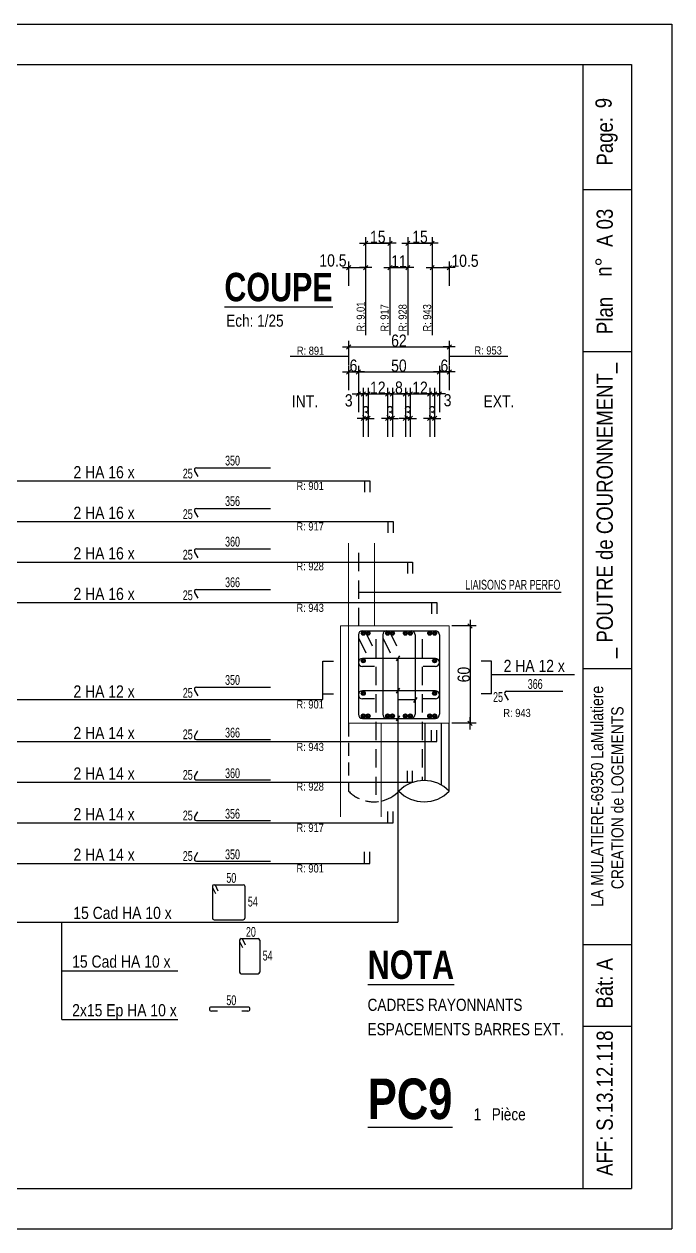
# Model space of a CAD drawing. Header units: centimetres. Extents: x 20328 to 51171, y -21855 to -16644.
# Drawn here: x 42996 to 43795, y -18525 to -17040 of the extents above; entities that cross this region are included whole.
import ezdxf
from ezdxf.enums import TextEntityAlignment as Align

# ---------------------------------------------------------------- set-up
doc = ezdxf.new("R2010")
doc.units = ezdxf.units.CM
doc.header["$LTSCALE"] = 25.4
doc.header["$PDMODE"] = 1
doc.header["$PDSIZE"] = -2
doc.linetypes.add('CACHEX2', pattern=[19.05, 12.7, -6.35])
for name, color, linetype in [('01_cote_gen', 4, 'Continuous'), ('01_fenetres', 171, 'Continuous'), ('01_linteaux', 2, 'Continuous'), ('01_murs_sup', 2, 'CACHEX2'), ('01_poch_murs', 253, 'Continuous'), ('01_texte', 230, 'Continuous'), ('AA_COTES', 2, 'Continuous')]:
    doc.layers.add(name, color=color, linetype=linetype)
doc.layers.add('01_murs_coup', color=5, linetype='Continuous', lineweight=60)
doc.styles.add('impact', font='impact.ttf')
doc.styles.add('MATTE_TXT', font='arial.ttf')
doc.styles.add('STYLE2', font='ARIALN.TTF')
doc.dimstyles.new('JB25', dxfattribs={"dimscale": 0.1, "dimtxt": 150, "dimasz": 15, "dimexe": 0.1, "dimexo": 0.1, "dimgap": 0.09, "dimtad": 1, "dimdec": 1, "dimlfac": 0.5, "dimdsep": 46, "dimtxsty": 'STYLE2', "dimblk1": 'BOND_G', "dimblk2": 'BOND_D', "dimsah": 1, "dimcen": 1.5, "dimdle": 0.01, "dimse1": 1, "dimse2": 1, "dimclrd": 4, "dimclre": 2, "dimclrt": 6, "dimazin": 2, "dimtfac": 2.333333, "dimtdec": 1, "dimtix": 1, "dimtmove": 2, "dimatfit": 3, "dimldrblk": 'BOND_G', "dimfxl": 1, "dimtolj": 1, "dimtzin": 0, "dimarcsym": 0})

# ---------------------------------------------------------------- blocks, each defined once
blk = doc.blocks.new('BOND_G')
at = {"layer": 'AA_COTES', "color": 0}
for p, q in [((0, -5), (0, 15)), ((5, 0), (-5, 0)), ((1.77, 1.77), (-1.77, -1.77))]:
    blk.add_line(p, q, dxfattribs=at)
blk = doc.blocks.new('BOND_D')
at = {"layer": 'AA_COTES', "color": 0}
for p, q in [((5, 0), (-5, 0)), ((-1.77, -1.77), (1.77, 1.77)), ((0, 5), (0, -15))]:
    blk.add_line(p, q, dxfattribs=at)
blk = doc.blocks.new('*D200')
at = {"layer": '01_cote_gen', "color": 4, "lineweight": -2, "ltscale": 3, "transparency": 16777216}
blk.add_line((43546.3, -17783.7), (43546.3, -17900.7), dxfattribs=at)
at = {"layer": 'Defpoints', "color": 0, "ltscale": 3, "transparency": 16777216}
for p in [(43441.3, -17782.2), (43441.3, -17902.2), (43546.3, -17902.2)]:
    blk.add_point(p, dxfattribs=at)
at = {"layer": '01_cote_gen', "color": 4, "lineweight": -2, "ltscale": 3, "transparency": 16777216, "xscale": 1.5, "yscale": 1.5, "zscale": 1.5}
for name, p, rotation in [('BOND_G', (43546.3, -17782.2), 90), ('BOND_D', (43546.3, -17902.2), 270)]:
    blk.add_blockref(name, p, dxfattribs=dict(at, rotation=rotation))
at = {"layer": '01_cote_gen', "color": 6, "ltscale": 3, "transparency": 16777216, "insert": (43538.6, -17842.2), "char_height": 15, "attachment_point": 5, "rotation": 90, "style": 'STYLE2'}
blk.add_mtext('\\A1;60', dxfattribs=at)
blk = doc.blocks.new('*D182')
at = {"layer": '01_cote_gen', "color": 4, "lineweight": -2, "ltscale": 3, "transparency": 16777216}
blk.add_line((43398.1, -17438.3), (43519.1, -17438.3), dxfattribs=at)
at = {"layer": 'Defpoints', "color": 0, "ltscale": 3, "transparency": 16777216}
for p in [(43520.6, -17438.3), (43396.6, -17450.7), (43520.6, -17450.7)]:
    blk.add_point(p, dxfattribs=at)
at = {"layer": '01_cote_gen', "color": 4, "lineweight": -2, "ltscale": 3, "transparency": 16777216, "xscale": 1.5, "yscale": 1.5, "zscale": 1.5, "rotation": 180}
blk.add_blockref('BOND_G', (43396.6, -17438.3), dxfattribs=at)
at = {"layer": '01_cote_gen', "color": 4, "lineweight": -2, "ltscale": 3, "transparency": 16777216, "xscale": 1.5, "yscale": 1.5, "zscale": 1.5}
blk.add_blockref('BOND_D', (43520.6, -17438.3), dxfattribs=at)
at = {"layer": '01_cote_gen', "color": 6, "ltscale": 3, "transparency": 16777216, "insert": (43458.6, -17430.7), "char_height": 15, "attachment_point": 5, "style": 'STYLE2'}
blk.add_mtext('\\A1;62', dxfattribs=at)
blk = doc.blocks.new('*D183')
at = {"layer": '01_cote_gen', "color": 4, "lineweight": -2, "ltscale": 3, "transparency": 16777216}
blk.add_line((43410.1, -17469.2), (43507.1, -17469.2), dxfattribs=at)
at = {"layer": 'Defpoints', "color": 0, "ltscale": 3, "transparency": 16777216}
for p in [(43508.6, -17469.2), (43408.6, -17517), (43508.6, -17517)]:
    blk.add_point(p, dxfattribs=at)
at = {"layer": '01_cote_gen', "color": 4, "lineweight": -2, "ltscale": 3, "transparency": 16777216, "xscale": 1.5, "yscale": 1.5, "zscale": 1.5, "rotation": 180}
blk.add_blockref('BOND_G', (43408.6, -17469.2), dxfattribs=at)
at = {"layer": '01_cote_gen', "color": 4, "lineweight": -2, "ltscale": 3, "transparency": 16777216, "xscale": 1.5, "yscale": 1.5, "zscale": 1.5}
blk.add_blockref('BOND_D', (43508.6, -17469.2), dxfattribs=at)
at = {"layer": '01_cote_gen', "color": 6, "ltscale": 3, "transparency": 16777216, "insert": (43458.6, -17461.5), "char_height": 15, "attachment_point": 5, "style": 'STYLE2'}
blk.add_mtext('\\A1;50', dxfattribs=at)
blk = doc.blocks.new('*D184')
at = {"layer": '01_cote_gen', "color": 4, "lineweight": -2, "ltscale": 3, "transparency": 16777216}
blk.add_line((43410.1, -17496.2), (43413.1, -17496.2), dxfattribs=at)
at = {"layer": 'Defpoints', "color": 0, "ltscale": 3, "transparency": 16777216}
for p in [(43414.6, -17496.2), (43414.6, -17523.7), (43408.6, -17538.8)]:
    blk.add_point(p, dxfattribs=at)
at = {"layer": '01_cote_gen', "color": 4, "lineweight": -2, "ltscale": 3, "transparency": 16777216, "xscale": 1.5, "yscale": 1.5, "zscale": 1.5, "rotation": 180}
blk.add_blockref('BOND_G', (43408.6, -17496.2), dxfattribs=at)
at = {"layer": '01_cote_gen', "color": 4, "lineweight": -2, "ltscale": 3, "transparency": 16777216, "xscale": 1.5, "yscale": 1.5, "zscale": 1.5}
blk.add_blockref('BOND_D', (43414.6, -17496.2), dxfattribs=at)
at = {"layer": '01_cote_gen', "color": 6, "ltscale": 3, "transparency": 16777216, "insert": (43396.7, -17504.3), "char_height": 15, "attachment_point": 5, "style": 'STYLE2'}
blk.add_mtext('\\A1;3', dxfattribs=at)
blk = doc.blocks.new('*D185')
at = {"layer": '01_cote_gen', "color": 4, "lineweight": -2, "ltscale": 3, "transparency": 16777216}
for p, q in [((43413.1, -17526.5), (43411.6, -17526.5)), ((43420.6, -17526.5), (43414.6, -17526.5)), ((43422.1, -17526.5), (43423.6, -17526.5))]:
    blk.add_line(p, q, dxfattribs=at)
at = {"layer": 'Defpoints', "color": 0, "ltscale": 3, "transparency": 16777216}
for p in [(43414.6, -17523.7), (43414.6, -17526.5), (43420.6, -17523.7)]:
    blk.add_point(p, dxfattribs=at)
at = {"layer": '01_cote_gen', "color": 4, "lineweight": -2, "ltscale": 3, "transparency": 16777216, "xscale": 1.5, "yscale": 1.5, "zscale": 1.5}
blk.add_blockref('BOND_D', (43414.6, -17526.5), dxfattribs=at)
at = {"layer": '01_cote_gen', "color": 4, "lineweight": -2, "ltscale": 3, "transparency": 16777216, "xscale": 1.5, "yscale": 1.5, "zscale": 1.5, "rotation": 180}
blk.add_blockref('BOND_G', (43420.6, -17526.5), dxfattribs=at)
at = {"layer": '01_cote_gen', "color": 6, "ltscale": 3, "transparency": 16777216, "insert": (43417.6, -17518.9), "char_height": 15, "attachment_point": 5, "style": 'STYLE2'}
blk.add_mtext('\\A1;3', dxfattribs=at)
blk = doc.blocks.new('*D186')
at = {"layer": '01_cote_gen', "color": 4, "lineweight": -2, "ltscale": 3, "transparency": 16777216}
blk.add_line((43422.1, -17496.2), (43443.1, -17496.2), dxfattribs=at)
at = {"layer": 'Defpoints', "color": 0, "ltscale": 3, "transparency": 16777216}
for p in [(43444.6, -17496.2), (43420.6, -17523.7), (43444.6, -17523.7)]:
    blk.add_point(p, dxfattribs=at)
at = {"layer": '01_cote_gen', "color": 4, "lineweight": -2, "ltscale": 3, "transparency": 16777216, "xscale": 1.5, "yscale": 1.5, "zscale": 1.5, "rotation": 180}
blk.add_blockref('BOND_G', (43420.6, -17496.2), dxfattribs=at)
at = {"layer": '01_cote_gen', "color": 4, "lineweight": -2, "ltscale": 3, "transparency": 16777216, "xscale": 1.5, "yscale": 1.5, "zscale": 1.5}
blk.add_blockref('BOND_D', (43444.6, -17496.2), dxfattribs=at)
at = {"layer": '01_cote_gen', "color": 6, "ltscale": 3, "transparency": 16777216, "insert": (43432.6, -17488.6), "char_height": 15, "attachment_point": 5, "style": 'STYLE2'}
blk.add_mtext('\\A1;12', dxfattribs=at)
blk = doc.blocks.new('*D187')
at = {"layer": '01_cote_gen', "color": 4, "lineweight": -2, "ltscale": 3, "transparency": 16777216}
for p, q in [((43443.1, -17526.5), (43441.6, -17526.5)), ((43450.6, -17526.5), (43444.6, -17526.5)), ((43452.1, -17526.5), (43453.6, -17526.5))]:
    blk.add_line(p, q, dxfattribs=at)
at = {"layer": 'Defpoints', "color": 0, "ltscale": 3, "transparency": 16777216}
for p in [(43444.6, -17523.7), (43444.6, -17526.5), (43450.6, -17523.7)]:
    blk.add_point(p, dxfattribs=at)
at = {"layer": '01_cote_gen', "color": 4, "lineweight": -2, "ltscale": 3, "transparency": 16777216, "xscale": 1.5, "yscale": 1.5, "zscale": 1.5}
blk.add_blockref('BOND_D', (43444.6, -17526.5), dxfattribs=at)
at = {"layer": '01_cote_gen', "color": 4, "lineweight": -2, "ltscale": 3, "transparency": 16777216, "xscale": 1.5, "yscale": 1.5, "zscale": 1.5, "rotation": 180}
blk.add_blockref('BOND_G', (43450.6, -17526.5), dxfattribs=at)
at = {"layer": '01_cote_gen', "color": 6, "ltscale": 3, "transparency": 16777216, "insert": (43447.6, -17518.9), "char_height": 15, "attachment_point": 5, "style": 'STYLE2'}
blk.add_mtext('\\A1;3', dxfattribs=at)
blk = doc.blocks.new('*D188')
at = {"layer": '01_cote_gen', "color": 4, "lineweight": -2, "ltscale": 3, "transparency": 16777216}
for p, q in [((43465.1, -17526.5), (43463.6, -17526.5)), ((43472.6, -17526.5), (43466.6, -17526.5)), ((43474.1, -17526.5), (43475.6, -17526.5))]:
    blk.add_line(p, q, dxfattribs=at)
at = {"layer": 'Defpoints', "color": 0, "ltscale": 3, "transparency": 16777216}
for p in [(43466.6, -17523.7), (43466.6, -17526.5), (43472.6, -17523.7)]:
    blk.add_point(p, dxfattribs=at)
at = {"layer": '01_cote_gen', "color": 4, "lineweight": -2, "ltscale": 3, "transparency": 16777216, "xscale": 1.5, "yscale": 1.5, "zscale": 1.5}
blk.add_blockref('BOND_D', (43466.6, -17526.5), dxfattribs=at)
at = {"layer": '01_cote_gen', "color": 4, "lineweight": -2, "ltscale": 3, "transparency": 16777216, "xscale": 1.5, "yscale": 1.5, "zscale": 1.5, "rotation": 180}
blk.add_blockref('BOND_G', (43472.6, -17526.5), dxfattribs=at)
at = {"layer": '01_cote_gen', "color": 6, "ltscale": 3, "transparency": 16777216, "insert": (43469.6, -17518.9), "char_height": 15, "attachment_point": 5, "style": 'STYLE2'}
blk.add_mtext('\\A1;3', dxfattribs=at)
blk = doc.blocks.new('*D189')
at = {"layer": '01_cote_gen', "color": 4, "lineweight": -2, "ltscale": 3, "transparency": 16777216}
for p, q in [((43495.1, -17526.5), (43493.6, -17526.5)), ((43502.6, -17526.5), (43496.6, -17526.5)), ((43504.1, -17526.5), (43505.6, -17526.5))]:
    blk.add_line(p, q, dxfattribs=at)
at = {"layer": 'Defpoints', "color": 0, "ltscale": 3, "transparency": 16777216}
for p in [(43496.6, -17523.7), (43496.6, -17526.5), (43502.6, -17523.7)]:
    blk.add_point(p, dxfattribs=at)
at = {"layer": '01_cote_gen', "color": 4, "lineweight": -2, "ltscale": 3, "transparency": 16777216, "xscale": 1.5, "yscale": 1.5, "zscale": 1.5}
blk.add_blockref('BOND_D', (43496.6, -17526.5), dxfattribs=at)
at = {"layer": '01_cote_gen', "color": 4, "lineweight": -2, "ltscale": 3, "transparency": 16777216, "xscale": 1.5, "yscale": 1.5, "zscale": 1.5, "rotation": 180}
blk.add_blockref('BOND_G', (43502.6, -17526.5), dxfattribs=at)
at = {"layer": '01_cote_gen', "color": 6, "ltscale": 3, "transparency": 16777216, "insert": (43499.6, -17518.9), "char_height": 15, "attachment_point": 5, "style": 'STYLE2'}
blk.add_mtext('\\A1;3', dxfattribs=at)
blk = doc.blocks.new('*D190')
at = {"layer": '01_cote_gen', "color": 4, "lineweight": -2, "ltscale": 3, "transparency": 16777216}
blk.add_line((43452.1, -17496.2), (43465.1, -17496.2), dxfattribs=at)
at = {"layer": 'Defpoints', "color": 0, "ltscale": 3, "transparency": 16777216}
for p in [(43466.6, -17496.2), (43450.6, -17532.3), (43466.6, -17532.3)]:
    blk.add_point(p, dxfattribs=at)
at = {"layer": '01_cote_gen', "color": 4, "lineweight": -2, "ltscale": 3, "transparency": 16777216, "xscale": 1.5, "yscale": 1.5, "zscale": 1.5, "rotation": 180}
blk.add_blockref('BOND_G', (43450.6, -17496.2), dxfattribs=at)
at = {"layer": '01_cote_gen', "color": 4, "lineweight": -2, "ltscale": 3, "transparency": 16777216, "xscale": 1.5, "yscale": 1.5, "zscale": 1.5}
blk.add_blockref('BOND_D', (43466.6, -17496.2), dxfattribs=at)
at = {"layer": '01_cote_gen', "color": 6, "ltscale": 3, "transparency": 16777216, "insert": (43458.6, -17488.5), "char_height": 15, "attachment_point": 5, "style": 'STYLE2'}
blk.add_mtext('\\A1;8', dxfattribs=at)
blk = doc.blocks.new('*D191')
at = {"layer": '01_cote_gen', "color": 4, "lineweight": -2, "ltscale": 3, "transparency": 16777216}
blk.add_line((43474.1, -17496.2), (43495.1, -17496.2), dxfattribs=at)
at = {"layer": 'Defpoints', "color": 0, "ltscale": 3, "transparency": 16777216}
for p in [(43496.6, -17496.2), (43472.6, -17531.4), (43496.6, -17531.4)]:
    blk.add_point(p, dxfattribs=at)
at = {"layer": '01_cote_gen', "color": 4, "lineweight": -2, "ltscale": 3, "transparency": 16777216, "xscale": 1.5, "yscale": 1.5, "zscale": 1.5, "rotation": 180}
blk.add_blockref('BOND_G', (43472.6, -17496.2), dxfattribs=at)
at = {"layer": '01_cote_gen', "color": 4, "lineweight": -2, "ltscale": 3, "transparency": 16777216, "xscale": 1.5, "yscale": 1.5, "zscale": 1.5}
blk.add_blockref('BOND_D', (43496.6, -17496.2), dxfattribs=at)
at = {"layer": '01_cote_gen', "color": 6, "ltscale": 3, "transparency": 16777216, "insert": (43484.6, -17488.6), "char_height": 15, "attachment_point": 5, "style": 'STYLE2'}
blk.add_mtext('\\A1;12', dxfattribs=at)
blk = doc.blocks.new('*D192')
at = {"layer": '01_cote_gen', "color": 4, "lineweight": -2, "ltscale": 3, "transparency": 16777216}
blk.add_line((43504.1, -17496.2), (43507.1, -17496.2), dxfattribs=at)
at = {"layer": 'Defpoints', "color": 0, "ltscale": 3, "transparency": 16777216}
for p in [(43508.6, -17491.7), (43508.6, -17496.2), (43502.6, -17534)]:
    blk.add_point(p, dxfattribs=at)
at = {"layer": '01_cote_gen', "color": 4, "lineweight": -2, "ltscale": 3, "transparency": 16777216, "xscale": 1.5, "yscale": 1.5, "zscale": 1.5, "rotation": 180}
blk.add_blockref('BOND_G', (43502.6, -17496.2), dxfattribs=at)
at = {"layer": '01_cote_gen', "color": 4, "lineweight": -2, "ltscale": 3, "transparency": 16777216, "xscale": 1.5, "yscale": 1.5, "zscale": 1.5}
blk.add_blockref('BOND_D', (43508.6, -17496.2), dxfattribs=at)
at = {"layer": '01_cote_gen', "color": 6, "ltscale": 3, "transparency": 16777216, "insert": (43518.6, -17504.1), "char_height": 15, "attachment_point": 5, "style": 'STYLE2'}
blk.add_mtext('\\A1;3', dxfattribs=at)
blk = doc.blocks.new('*D193')
at = {"layer": '01_cote_gen', "color": 4, "lineweight": -2, "ltscale": 3, "transparency": 16777216}
blk.add_line((43510.1, -17469.2), (43519.1, -17469.2), dxfattribs=at)
at = {"layer": 'Defpoints', "color": 0, "ltscale": 3, "transparency": 16777216}
for p in [(43520.6, -17460.8), (43508.6, -17476.7), (43520.6, -17469.2)]:
    blk.add_point(p, dxfattribs=at)
at = {"layer": '01_cote_gen', "color": 4, "lineweight": -2, "ltscale": 3, "transparency": 16777216, "xscale": 1.5, "yscale": 1.5, "zscale": 1.5, "rotation": 180}
blk.add_blockref('BOND_G', (43508.6, -17469.2), dxfattribs=at)
at = {"layer": '01_cote_gen', "color": 4, "lineweight": -2, "ltscale": 3, "transparency": 16777216, "xscale": 1.5, "yscale": 1.5, "zscale": 1.5}
blk.add_blockref('BOND_D', (43520.6, -17469.2), dxfattribs=at)
at = {"layer": '01_cote_gen', "color": 6, "ltscale": 3, "transparency": 16777216, "insert": (43514.6, -17461.5), "char_height": 15, "attachment_point": 5, "style": 'STYLE2'}
blk.add_mtext('\\A1;6', dxfattribs=at)
blk = doc.blocks.new('*D194')
at = {"layer": '01_cote_gen', "color": 4, "lineweight": -2, "ltscale": 3, "transparency": 16777216}
blk.add_line((43398.1, -17469.2), (43407.1, -17469.2), dxfattribs=at)
at = {"layer": 'Defpoints', "color": 0, "ltscale": 3, "transparency": 16777216}
for p in [(43396.6, -17460.8), (43408.6, -17469.2), (43408.6, -17476.7)]:
    blk.add_point(p, dxfattribs=at)
at = {"layer": '01_cote_gen', "color": 4, "lineweight": -2, "ltscale": 3, "transparency": 16777216, "xscale": 1.5, "yscale": 1.5, "zscale": 1.5, "rotation": 180}
blk.add_blockref('BOND_G', (43396.6, -17469.2), dxfattribs=at)
at = {"layer": '01_cote_gen', "color": 4, "lineweight": -2, "ltscale": 3, "transparency": 16777216, "xscale": 1.5, "yscale": 1.5, "zscale": 1.5}
blk.add_blockref('BOND_D', (43408.6, -17469.2), dxfattribs=at)
at = {"layer": '01_cote_gen', "color": 6, "ltscale": 3, "transparency": 16777216, "insert": (43402.6, -17461.5), "char_height": 15, "attachment_point": 5, "style": 'STYLE2'}
blk.add_mtext('\\A1;6', dxfattribs=at)
blk = doc.blocks.new('*D195')
at = {"layer": '01_cote_gen', "color": 4, "lineweight": -2, "ltscale": 3, "transparency": 16777216}
blk.add_line((43398.1, -17340.5), (43416.1, -17340.5), dxfattribs=at)
at = {"layer": 'Defpoints', "color": 0, "ltscale": 3, "transparency": 16777216}
for p in [(43417.6, -17340.5), (43417.6, -17361), (43396.6, -17430.8)]:
    blk.add_point(p, dxfattribs=at)
at = {"layer": '01_cote_gen', "color": 4, "lineweight": -2, "ltscale": 3, "transparency": 16777216, "xscale": 1.5, "yscale": 1.5, "zscale": 1.5, "rotation": 180}
blk.add_blockref('BOND_G', (43396.6, -17340.5), dxfattribs=at)
at = {"layer": '01_cote_gen', "color": 4, "lineweight": -2, "ltscale": 3, "transparency": 16777216, "xscale": 1.5, "yscale": 1.5, "zscale": 1.5}
blk.add_blockref('BOND_D', (43417.6, -17340.5), dxfattribs=at)
at = {"layer": '01_cote_gen', "color": 6, "ltscale": 3, "transparency": 16777216, "insert": (43377.3, -17331.8), "char_height": 15, "attachment_point": 5, "style": 'STYLE2'}
blk.add_mtext('\\A1;10.5', dxfattribs=at)
blk = doc.blocks.new('*D196')
at = {"layer": '01_cote_gen', "color": 4, "lineweight": -2, "ltscale": 3, "transparency": 16777216}
blk.add_line((43419.1, -17310.5), (43446.1, -17310.5), dxfattribs=at)
at = {"layer": 'Defpoints', "color": 0, "ltscale": 3, "transparency": 16777216}
for p in [(43447.6, -17310.5), (43417.6, -17370.5), (43447.6, -17370.5)]:
    blk.add_point(p, dxfattribs=at)
at = {"layer": '01_cote_gen', "color": 4, "lineweight": -2, "ltscale": 3, "transparency": 16777216, "xscale": 1.5, "yscale": 1.5, "zscale": 1.5, "rotation": 180}
blk.add_blockref('BOND_G', (43417.6, -17310.5), dxfattribs=at)
at = {"layer": '01_cote_gen', "color": 4, "lineweight": -2, "ltscale": 3, "transparency": 16777216, "xscale": 1.5, "yscale": 1.5, "zscale": 1.5}
blk.add_blockref('BOND_D', (43447.6, -17310.5), dxfattribs=at)
at = {"layer": '01_cote_gen', "color": 6, "ltscale": 3, "transparency": 16777216, "insert": (43432.6, -17302.8), "char_height": 15, "attachment_point": 5, "style": 'STYLE2'}
blk.add_mtext('\\A1;15', dxfattribs=at)
blk = doc.blocks.new('*D197')
at = {"layer": '01_cote_gen', "color": 4, "lineweight": -2, "ltscale": 3, "transparency": 16777216}
blk.add_line((43449.1, -17340.5), (43468.1, -17340.5), dxfattribs=at)
at = {"layer": 'Defpoints', "color": 0, "ltscale": 3, "transparency": 16777216}
for p in [(43469.6, -17340.5), (43447.6, -17361), (43469.6, -17361)]:
    blk.add_point(p, dxfattribs=at)
at = {"layer": '01_cote_gen', "color": 4, "lineweight": -2, "ltscale": 3, "transparency": 16777216, "xscale": 1.5, "yscale": 1.5, "zscale": 1.5, "rotation": 180}
blk.add_blockref('BOND_G', (43447.6, -17340.5), dxfattribs=at)
at = {"layer": '01_cote_gen', "color": 4, "lineweight": -2, "ltscale": 3, "transparency": 16777216, "xscale": 1.5, "yscale": 1.5, "zscale": 1.5}
blk.add_blockref('BOND_D', (43469.6, -17340.5), dxfattribs=at)
at = {"layer": '01_cote_gen', "color": 6, "ltscale": 3, "transparency": 16777216, "insert": (43458.6, -17332.9), "char_height": 15, "attachment_point": 5, "style": 'STYLE2'}
blk.add_mtext('\\A1;11', dxfattribs=at)
blk = doc.blocks.new('*D198')
at = {"layer": '01_cote_gen', "color": 4, "lineweight": -2, "ltscale": 3, "transparency": 16777216}
blk.add_line((43471.1, -17310.5), (43498.1, -17310.5), dxfattribs=at)
at = {"layer": 'Defpoints', "color": 0, "ltscale": 3, "transparency": 16777216}
for p in [(43499.6, -17310.5), (43469.6, -17363.6), (43499.6, -17370.5)]:
    blk.add_point(p, dxfattribs=at)
at = {"layer": '01_cote_gen', "color": 4, "lineweight": -2, "ltscale": 3, "transparency": 16777216, "xscale": 1.5, "yscale": 1.5, "zscale": 1.5, "rotation": 180}
blk.add_blockref('BOND_G', (43469.6, -17310.5), dxfattribs=at)
at = {"layer": '01_cote_gen', "color": 4, "lineweight": -2, "ltscale": 3, "transparency": 16777216, "xscale": 1.5, "yscale": 1.5, "zscale": 1.5}
blk.add_blockref('BOND_D', (43499.6, -17310.5), dxfattribs=at)
at = {"layer": '01_cote_gen', "color": 6, "ltscale": 3, "transparency": 16777216, "insert": (43484.6, -17302.8), "char_height": 15, "attachment_point": 5, "style": 'STYLE2'}
blk.add_mtext('\\A1;15', dxfattribs=at)
blk = doc.blocks.new('*D199')
at = {"layer": '01_cote_gen', "color": 4, "lineweight": -2, "ltscale": 3, "transparency": 16777216}
blk.add_line((43501.1, -17340.5), (43519.1, -17340.5), dxfattribs=at)
at = {"layer": 'Defpoints', "color": 0, "ltscale": 3, "transparency": 16777216}
for p in [(43499.6, -17323.5), (43520.6, -17340.5), (43520.6, -17430.8)]:
    blk.add_point(p, dxfattribs=at)
at = {"layer": '01_cote_gen', "color": 4, "lineweight": -2, "ltscale": 3, "transparency": 16777216, "xscale": 1.5, "yscale": 1.5, "zscale": 1.5, "rotation": 180}
blk.add_blockref('BOND_G', (43499.6, -17340.5), dxfattribs=at)
at = {"layer": '01_cote_gen', "color": 4, "lineweight": -2, "ltscale": 3, "transparency": 16777216, "xscale": 1.5, "yscale": 1.5, "zscale": 1.5}
blk.add_blockref('BOND_D', (43520.6, -17340.5), dxfattribs=at)
at = {"layer": '01_cote_gen', "color": 6, "ltscale": 3, "transparency": 16777216, "insert": (43540.1, -17332.2), "char_height": 15, "attachment_point": 5, "style": 'STYLE2'}
blk.add_mtext('\\A1;10.5', dxfattribs=at)

msp = doc.modelspace()

# ---------------------------------------------------------------- linework, layer by layer
at = {"layer": '01_fenetres', "ltscale": 30}
for p, q in [((41745.18, -17090.41), (43745.18, -17090.41)), ((43685.18, -17090.41), (43685.18, -18475.41)), ((43745.18, -17090.41), (43745.18, -18475.41)), ((43745.18, -17090.41), (43745.18, -18475.41)), ((43745.18, -17244.54), (43685.18, -17244.54)), ((43745.18, -17444.54), (43685.18, -17444.54)), ((43685.18, -17834.74), (43745.18, -17834.74)), ((43685.18, -18174.91), (43745.18, -18174.91)), ((43685.18, -18275.41), (43745.18, -18275.41)), ((41745.18, -18475.41), (43745.18, -18475.41))]:
    msp.add_line(p, q, dxfattribs=at)
at = {"layer": '01_linteaux'}
for p, q in [((43206.73, -17591.11), (43210.82, -17598.18)), ((43208.9, -17587.36), (43300.17, -17587.36)), ((43206.73, -17641.11), (43210.82, -17648.18)), ((43208.9, -17637.36), (43300.17, -17637.36)), ((43206.73, -17691.11), (43210.82, -17698.18)), ((43208.9, -17687.36), (43300.17, -17687.36)), ((43206.73, -17741.11), (43210.82, -17748.18)), ((43208.9, -17737.36), (43300.17, -17737.36)), ((43413.61, -17788.17), (43503.61, -17788.17)), ((43416.53, -17788.17), (43425.62, -17806.84)), ((43446.53, -17788.17), (43455.62, -17806.84)), ((43408.61, -17793.17), (43408.61, -17891.17)), ((43408.61, -17796.71), (43417.7, -17815.38)), ((43438.61, -17793.17), (43438.61, -17891.17)), ((43438.61, -17796.71), (43447.7, -17815.38)), ((43478.61, -17793.17), (43478.61, -17891.17)), ((43508.61, -17793.17), (43508.61, -17891.17)), ((43503.61, -17822.17), (43413.61, -17822.17)), ((43428.61, -17832.17), (43413.61, -17832.17)), ((43503.61, -17832.17), (43488.61, -17832.17)), ((43206.73, -17861.37), (43210.82, -17868.45)), ((43208.9, -17857.62), (43300.17, -17857.62)), ((43503.61, -17862.17), (43413.61, -17862.17)), ((43591.44, -17862.82), (43660.76, -17862.82)), ((43428.61, -17872.17), (43413.61, -17872.17)), ((43503.61, -17872.17), (43488.61, -17872.17)), ((43589.27, -17866.57), (43593.36, -17873.65)), ((43413.61, -17896.17), (43503.61, -17896.17)), ((43520.61, -17985.88), (43520.61, -17902.17)), ((43206.73, -17918.29), (43210.82, -17911.21)), ((43208.9, -17922.04), (43300.17, -17922.04)), ((43206.73, -17968.29), (43210.82, -17961.21)), ((43208.9, -17972.04), (43300.17, -17972.04)), ((43206.73, -18018.29), (43210.82, -18011.21)), ((43208.9, -18022.04), (43300.17, -18022.04)), ((43206.73, -18068.29), (43210.82, -18061.21)), ((43208.9, -18072.04), (43300.17, -18072.04)), ((43230.72, -18101.16), (43266.72, -18101.16)), ((43231.88, -18101.16), (43235.52, -18108.63)), ((43228.72, -18103.16), (43228.72, -18142.36)), ((43228.72, -18104.57), (43232.35, -18112.04)), ((43268.72, -18103.16), (43268.72, -18142.36)), ((43230.72, -18144.36), (43266.72, -18144.36)), ((43262.21, -18169.67), (43262.21, -18208.87)), ((43262.21, -18171.09), (43265.84, -18178.56)), ((43264.21, -18167.67), (43284.95, -18167.67)), ((43265.37, -18167.67), (43269.01, -18175.14)), ((43286.95, -18169.67), (43286.95, -18208.87)), ((43264.21, -18210.87), (43284.95, -18210.87)), ((43272.42, -18251.96), (43227.42, -18251.96)), ((43234.92, -18256.96), (43227.42, -18256.96)), ((43272.42, -18256.96), (43264.92, -18256.96))]:
    msp.add_line(p, q, dxfattribs=at)
at = {"layer": '01_linteaux', "const_width": 3}
for points in [[(43413.36, -17791.17, 1), (43415.86, -17791.17, 1)], [(43419.36, -17791.17, 1), (43421.86, -17791.17, 1)], [(43443.36, -17791.17, 1), (43445.86, -17791.17, 1)], [(43449.36, -17791.17, 1), (43451.86, -17791.17, 1)], [(43465.36, -17791.17, 1), (43467.86, -17791.17, 1)], [(43471.36, -17791.17, 1), (43473.86, -17791.17, 1)], [(43495.36, -17791.17, 1), (43497.86, -17791.17, 1)], [(43501.36, -17791.17, 1), (43503.86, -17791.17, 1)], [(43413.36, -17825.17, 1), (43415.86, -17825.17, 1)], [(43501.36, -17825.17, 1), (43503.86, -17825.17, 1)], [(43413.36, -17865.17, 1), (43415.86, -17865.17, 1)], [(43501.36, -17865.17, 1), (43503.86, -17865.17, 1)], [(43413.36, -17893.17, -1), (43415.86, -17893.17, -1)], [(43419.36, -17893.17, -1), (43421.86, -17893.17, -1)], [(43443.36, -17893.17, -1), (43445.86, -17893.17, -1)], [(43449.36, -17893.17, -1), (43451.86, -17893.17, -1)], [(43465.36, -17893.17, -1), (43467.86, -17893.17, -1)], [(43471.36, -17893.17, -1), (43473.86, -17893.17, -1)], [(43495.36, -17893.17, -1), (43497.86, -17893.17, -1)], [(43501.36, -17893.17, -1), (43503.86, -17893.17, -1)]]:
    msp.add_lwpolyline(points, format="xyb", close=True, dxfattribs=at)
at = {"layer": '01_linteaux'}
for centre in [(43414.61, -17791.17), (43420.61, -17791.17), (43444.61, -17791.17), (43450.61, -17791.17), (43466.61, -17791.17), (43472.61, -17791.17), (43496.61, -17791.17), (43502.61, -17791.17), (43414.61, -17825.17), (43502.61, -17825.17), (43414.61, -17865.17), (43502.61, -17865.17), (43414.61, -17893.17), (43420.61, -17893.17), (43444.61, -17893.17), (43450.61, -17893.17), (43466.61, -17893.17), (43472.61, -17893.17), (43496.61, -17893.17), (43502.61, -17893.17)]:
    msp.add_circle(centre, 2.5, dxfattribs=at)
for centre, radius, start, end in [((43208.9, -17589.86), 2.5, 90, 210), ((43208.9, -17639.86), 2.5, 90, 210), ((43208.9, -17689.86), 2.5, 90, 210), ((43208.9, -17739.86), 2.5, 90, 210), ((43413.61, -17793.17), 5, 90, 180), ((43443.61, -17793.17), 5, 90, 180), ((43473.61, -17793.17), 5, 0, 90), ((43503.61, -17793.17), 5, 0, 90), ((43413.61, -17827.17), 5, 90, 270), ((43503.61, -17827.17), 5, 270, 90), ((43208.9, -17860.12), 2.5, 90, 210), ((43413.61, -17867.17), 5, 90, 270), ((43503.61, -17867.17), 5, 270, 90), ((43591.44, -17865.32), 2.5, 90, 210), ((43413.61, -17891.17), 5, 180, 270), ((43443.61, -17891.17), 5, 180, 270), ((43473.61, -17891.17), 5, 270, 0), ((43503.61, -17891.17), 5, 270, 0), ((43208.9, -17919.54), 2.5, 150, 270), ((43208.9, -17969.54), 2.5, 150, 270), ((43489.61, -18016.02), 43.24, 44.19387, 135.80613), ((43427.61, -17955.74), 43.24, 282.01437, 315.80613), ((43489.61, -17955.74), 43.24, 224.19387, 315.80613), ((43208.9, -18019.54), 2.5, 150, 270), ((43208.9, -18069.54), 2.5, 150, 270), ((43230.72, -18103.16), 2, 90, 180), ((43266.72, -18103.16), 2, 0, 90), ((43230.72, -18142.36), 2, 180, 270), ((43266.72, -18142.36), 2, 270, 0), ((43264.21, -18169.67), 2, 90, 180), ((43284.95, -18169.67), 2, 0, 90), ((43264.21, -18208.87), 2, 180, 270), ((43284.95, -18208.87), 2, 270, 0), ((43227.42, -18254.46), 2.5, 90, 270), ((43272.42, -18254.46), 2.5, 270, 90)]:
    msp.add_arc(centre, radius, start, end, dxfattribs=at)
at = {"layer": '01_murs_coup', "linetype": 'Continuous', "lineweight": 5}
for p, q in [((43396.61, -17782.17), (43396.61, -17680.19)), ((43428.61, -17782.17), (43428.61, -17680.19)), ((43386.61, -17782.17), (43520.61, -17782.17)), ((43386.61, -17782.17), (43386.61, -18017.59)), ((43396.61, -17782.17), (43396.61, -17902.17)), ((43520.61, -17782.17), (43520.61, -17902.17)), ((43396.61, -17902.17), (43520.61, -17902.17)), ((43436.61, -17902.17), (43436.61, -18017.59))]:
    msp.add_line(p, q, dxfattribs=at)
at = {"layer": '01_murs_sup', "ltscale": 0.07}
for p, q in [((43408.79, -17692.25), (43408.79, -17822.17)), ((43430.33, -17798.65), (43430.33, -17998.89)), ((43487.17, -17798.65), (43487.17, -17972.85))]:
    msp.add_line(p, q, dxfattribs=at)
at = {"layer": '01_murs_sup', "ltscale": 0.05}
msp.add_line((43396.61, -17902.17), (43396.61, -17985.88), dxfattribs=at)
msp.add_arc((43427.61, -17955.74), 43.24, 224.19387, 282.01437, dxfattribs=at)
at = {"layer": '01_poch_murs'}
for p, q in [((43490.61, -17902.17), (43490.61, -17972.79)), ((43510.61, -17902.17), (43510.61, -17978.22))]:
    msp.add_line(p, q, dxfattribs=at)
at = {"layer": '01_texte', "ltscale": 30}
for p, q in [((41695.18, -17040.41), (43795.18, -17040.41)), ((43795.18, -17040.41), (43795.18, -18525.41)), ((42690.43, -17603.42), (43422.75, -17603.42)), ((43416.29, -17603.42), (43416.29, -17617.5)), ((43422.75, -17603.42), (43422.75, -17617.5)), ((42690.43, -17653.42), (43451.37, -17653.42)), ((43444.91, -17653.42), (43444.91, -17667.5)), ((43451.37, -17653.42), (43451.37, -17667.5)), ((42690.43, -17703.42), (43475.47, -17703.42)), ((43469.19, -17703.42), (43469.19, -17717.5)), ((43475.47, -17703.42), (43475.47, -17717.5)), ((42690.43, -17753.42), (43505.38, -17753.42)), ((43498.64, -17753.42), (43498.64, -17767.5)), ((43505.38, -17753.42), (43505.38, -17767.5)), ((43364.99, -17872.7), (43364.99, -17825.72)), ((43364.99, -17825.72), (43377.79, -17825.72)), ((43572.91, -17825.72), (43560.12, -17825.72)), ((43572.91, -17865.79), (43572.91, -17825.72)), ((43572.91, -17842.17), (43675.18, -17842.17)), ((42755.62, -17872.7), (43364.99, -17872.7)), ((43364.99, -17865.79), (43377.79, -17865.79)), ((43572.91, -17865.79), (43560.12, -17865.79)), ((43498.64, -17924.86), (43498.64, -17910.78)), ((43505.38, -17924.86), (43505.38, -17910.78)), ((42690.43, -17924.86), (43505.38, -17924.86)), ((43469.19, -17974.86), (43469.19, -17960.78)), ((43475.47, -17974.86), (43475.47, -17960.78)), ((42690.43, -17974.86), (43475.47, -17974.86)), ((43444.91, -18024.86), (43444.91, -18010.78)), ((43451.37, -18024.86), (43451.37, -18010.78)), ((42690.43, -18024.86), (43451.37, -18024.86)), ((43416.29, -18074.86), (43416.29, -18060.78)), ((43422.75, -18074.86), (43422.75, -18060.78)), ((42690.43, -18074.86), (43422.75, -18074.86)), ((41695.18, -18525.41), (43795.18, -18525.41))]:
    msp.add_line(p, q, dxfattribs=at)
at = {"layer": '01_texte'}
for p, q in [((43417.61, -17361), (43417.61, -17423.63)), ((43447.61, -17361), (43447.61, -17423.63)), ((43469.61, -17361), (43469.61, -17423.63)), ((43499.61, -17361), (43499.61, -17423.63)), ((43324.48, -17449.77), (43396.61, -17449.77)), ((43520.61, -17449.77), (43592.75, -17449.77)), ((43408.79, -17740.58), (43658.59, -17740.58))]:
    msp.add_line(p, q, dxfattribs=at)
at = {"layer": '01_texte', "linetype": 'Continuous'}
for p, q in [((43459.52, -17819.07), (43455.27, -17825.28)), ((43457.4, -17822.17), (43457.4, -18147.43)), ((43459.52, -17859.07), (43455.27, -17865.28)), ((43478.61, -17873.39), (43457.4, -17873.39)), ((43480.74, -17870.28), (43476.49, -17876.49)), ((43459.52, -17893.07), (43455.27, -17899.28)), ((42784.96, -18147.43), (43002.31, -18147.43)), ((43002.31, -18147.43), (43457.4, -18147.43)), ((43042.91, -18267.4), (43042.91, -18147.43)), ((43042.91, -18207.4), (43186.02, -18207.4)), ((43042.91, -18267.4), (43186.02, -18267.4))]:
    msp.add_line(p, q, dxfattribs=at)

# ---------------------------------------------------------------- texts
at = {"layer": '01_texte', "style": 'STYLE2'}
for s, height, p in [('9', 20, (43720.89, -17144.15)), ('Page:', 20, (43722.33, -17214.83)), (' A 03', 20, (43722.33, -17321.47)), ('n%%D', 20, (43720.89, -17351.81)), ('R: 9.01', 10, (43416.48, -17419.41)), ('R: 917', 10, (43445.9, -17419.41)), ('R: 928', 10, (43468.16, -17419.41)), ('R: 943', 10, (43498.37, -17419.41)), ('Plan', 20, (43722.33, -17422.5)), (' _ POUTRE de COURONNEMENT_', 20, (43722.33, -17828.23)), ('LA MULATIERE-69350 LaMulatiere', 15, (43710.46, -18128.22)), ('CREATION de LOGEMENTS', 15, (43735.46, -18106.73)), ('Bât: A', 20, (43722.33, -18253.95)), ('S.13.12.118', 20, (43722.33, -18404.45)), ('AFF:', 20, (43722.33, -18460.12))]:
    msp.add_text(s, height=height, rotation=90, dxfattribs=at).set_placement(p)
at = {"layer": '01_texte', "style": 'impact'}
for s, height, p in [('%%UCOUPE', 35, (43243.44, -17392.53)), ('%%UNOTA', 35, (43420.24, -18227.77)), ('%%UPC9', 50, (43420.24, -18405.09))]:
    msp.add_text(s, height=height, dxfattribs=at).set_placement(p, align=Align.BOTTOM_LEFT)
at = {"layer": '01_texte', "style": 'MATTE_TXT', "width": 0.8}
for s, p in [('Ech: 1/25', (43281.05, -17417.94)), ('1', (43555.48, -18396.13)), ('Pièce', (43593.99, -18396.13))]:
    msp.add_text(s, height=15, dxfattribs=at).set_placement(p, align=Align.BOTTOM_CENTER)
at = {"layer": '01_texte', "style": 'STYLE2'}
for s, height, p in [('R: 891', 10, (43332.78, -17447.93)), ('R: 953', 10, (43551.77, -17447.61)), ('INT.', 15, (43326.58, -17512.84)), ('EXT.', 15, (43562.82, -17512.84)), ('R: 901', 10, (43332.31, -17614.64)), ('R: 917', 10, (43332.31, -17664.56)), ('R: 928', 10, (43332.31, -17713.7)), ('R: 943', 10, (43332.31, -17764.87)), ('R: 901', 10, (43332.31, -17883.92)), ('R: 943', 10, (43587.37, -17894.49)), ('R: 943', 10, (43332.31, -17936.32)), ('R: 928', 10, (43332.31, -17985.15)), ('R: 917', 10, (43332.31, -18036)), ('R: 901', 10, (43332.31, -18086.08)), ('15 Cad HA 10 x', 15, (43057.17, -18143.43)), ('15 Cad HA 10 x', 15, (43055.74, -18203.4)), ('2x15 Ep HA 10 x', 15, (43055.74, -18263.4))]:
    msp.add_text(s, height=height, dxfattribs=at).set_placement(p)
at = {"layer": '01_texte', "style": 'STYLE2', "width": 0.8}
for s, p in [('350', (43262.65, -17584.37)), ('25', (43204.39, -17600.38)), ('356', (43262.65, -17634.37)), ('25', (43204.39, -17650.38)), ('360', (43262.65, -17684.37)), ('25', (43204.39, -17700.38)), ('366', (43262.65, -17734.37)), ('25', (43204.39, -17750.38)), ('350', (43262.65, -17854.81)), ('366', (43635.79, -17859.83)), ('25', (43204.39, -17870.64)), ('25', (43586.93, -17875.84)), ('366', (43262.65, -17919.71)), ('25', (43204.39, -17921.82)), ('25', (43204.39, -17971.82)), ('360', (43262.65, -17969.71)), ('25', (43204.39, -18021.82)), ('356', (43262.65, -18019.71)), ('350', (43262.65, -18069.71)), ('25', (43204.39, -18071.82)), ('50', (43258.08, -18098.78)), ('54', (43284.59, -18128.02)), ('20', (43282.24, -18165.29)), ('54', (43302.82, -18194.53)), ('50', (43258.08, -18249.58))]:
    msp.add_text(s, height=12, dxfattribs=at).set_placement(p, align=Align.RIGHT)
at = {"layer": '01_texte', "style": 'STYLE2'}
for s, p in [('2 HA 16 x', (43132.8, -17600.24)), ('2 HA 16 x', (43132.8, -17650.24)), ('2 HA 16 x', (43132.8, -17700.24)), ('2 HA 16 x', (43132.8, -17750.24)), ('2 HA 12 x', (43663.17, -17839)), ('2 HA 12 x', (43132.8, -17870.5)), ('2 HA 14 x', (43132.8, -17921.68)), ('2 HA 14 x', (43132.8, -17971.68)), ('2 HA 14 x', (43132.8, -18021.68)), ('2 HA 14 x', (43132.8, -18071.68))]:
    msp.add_text(s, height=15, dxfattribs=at).set_placement(p, align=Align.RIGHT)
at = {"layer": '01_texte', "style": 'STYLE2', "width": 0.8}
msp.add_text('LIAISONS PAR PERFO', height=12, dxfattribs=at).set_placement((43540.29, -17737.4))
at = {"layer": '01_texte', "style": 'MATTE_TXT', "width": 0.8}
for s, p in [('CADRES RAYONNANTS', (43419.96, -18261.17)), ('ESPACEMENTS BARRES EXT.', (43419.96, -18291.28))]:
    msp.add_text(s, height=15, dxfattribs=at).set_placement(p, align=Align.BOTTOM_LEFT)

# ---------------------------------------------------------------- dimensions: what is measured, and where the dimension line sits
at = {"layer": '01_cote_gen', "ltscale": 3}
for base, p1, p2, picture, middle in [((43447.61, -17310.49), (43417.61, -17370.51), (43447.61, -17370.51), '*D196', (43432.61, -17302.82)), ((43499.61, -17310.49), (43469.61, -17363.6), (43499.61, -17370.51), '*D198', (43484.61, -17302.82)), ((43469.61, -17340.49), (43447.61, -17361), (43469.61, -17361), '*D197', (43458.61, -17332.95)), ((43520.61, -17438.33), (43396.61, -17450.74), (43520.61, -17450.74), '*D182', (43458.61, -17430.66)), ((43408.61, -17469.16), (43396.61, -17460.83), (43408.61, -17476.66), '*D194', (43402.61, -17461.49)), ((43508.61, -17469.16), (43408.61, -17517.04), (43508.61, -17517.04), '*D183', (43458.61, -17461.49)), ((43520.61, -17469.16), (43508.61, -17476.66), (43520.61, -17460.83), '*D193', (43514.61, -17461.49)), ((43444.61, -17496.16), (43420.61, -17523.69), (43444.61, -17523.69), '*D186', (43432.61, -17488.62)), ((43466.61, -17496.16), (43450.61, -17532.27), (43466.61, -17532.27), '*D190', (43458.61, -17488.5)), ((43496.61, -17496.16), (43472.61, -17531.45), (43496.61, -17531.45), '*D191', (43484.61, -17488.62)), ((43414.61, -17526.53), (43420.61, -17523.69), (43414.61, -17523.69), '*D185', (43417.61, -17518.87)), ((43444.61, -17526.53), (43450.61, -17523.69), (43444.61, -17523.69), '*D187', (43447.61, -17518.87)), ((43466.61, -17526.53), (43472.61, -17523.69), (43466.61, -17523.69), '*D188', (43469.61, -17518.87)), ((43496.61, -17526.53), (43502.61, -17523.69), (43496.61, -17523.69), '*D189', (43499.61, -17518.87))]:
    dim = msp.add_linear_dim(base=base, p1=p1, p2=p2, dimstyle='JB25', dxfattribs=at)
    dim.commit()
    dim.dimension.update_dxf_attribs({"geometry": picture, "text_midpoint": middle})
for base, p1, p2, picture, middle in [((43417.61, -17340.49), (43396.61, -17430.83), (43417.61, -17361), '*D195', (43377.33, -17331.84)), ((43520.61, -17340.49), (43499.61, -17323.47), (43520.61, -17430.83), '*D199', (43540.09, -17332.23)), ((43414.61, -17496.16), (43408.61, -17538.79), (43414.61, -17523.69), '*D184', (43396.74, -17504.3)), ((43508.61, -17496.16), (43502.61, -17534.03), (43508.61, -17491.66), '*D192', (43518.59, -17504.05))]:
    dim = msp.add_linear_dim(base=base, p1=p1, p2=p2, dimstyle='JB25', dxfattribs=at)
    dim.commit()
    dim.dimension.update_dxf_attribs({"geometry": picture, "text_midpoint": middle, "dimtype": 160})
dim = msp.add_linear_dim(base=(43546.3, -17902.17), p1=(43441.27, -17782.17), p2=(43441.27, -17902.17), angle=90, dimstyle='JB25', dxfattribs=at)
dim.commit()
dim.dimension.update_dxf_attribs({"geometry": '*D200', "text_midpoint": (43538.64, -17842.17)})

doc.saveas('drawing.dxf')
